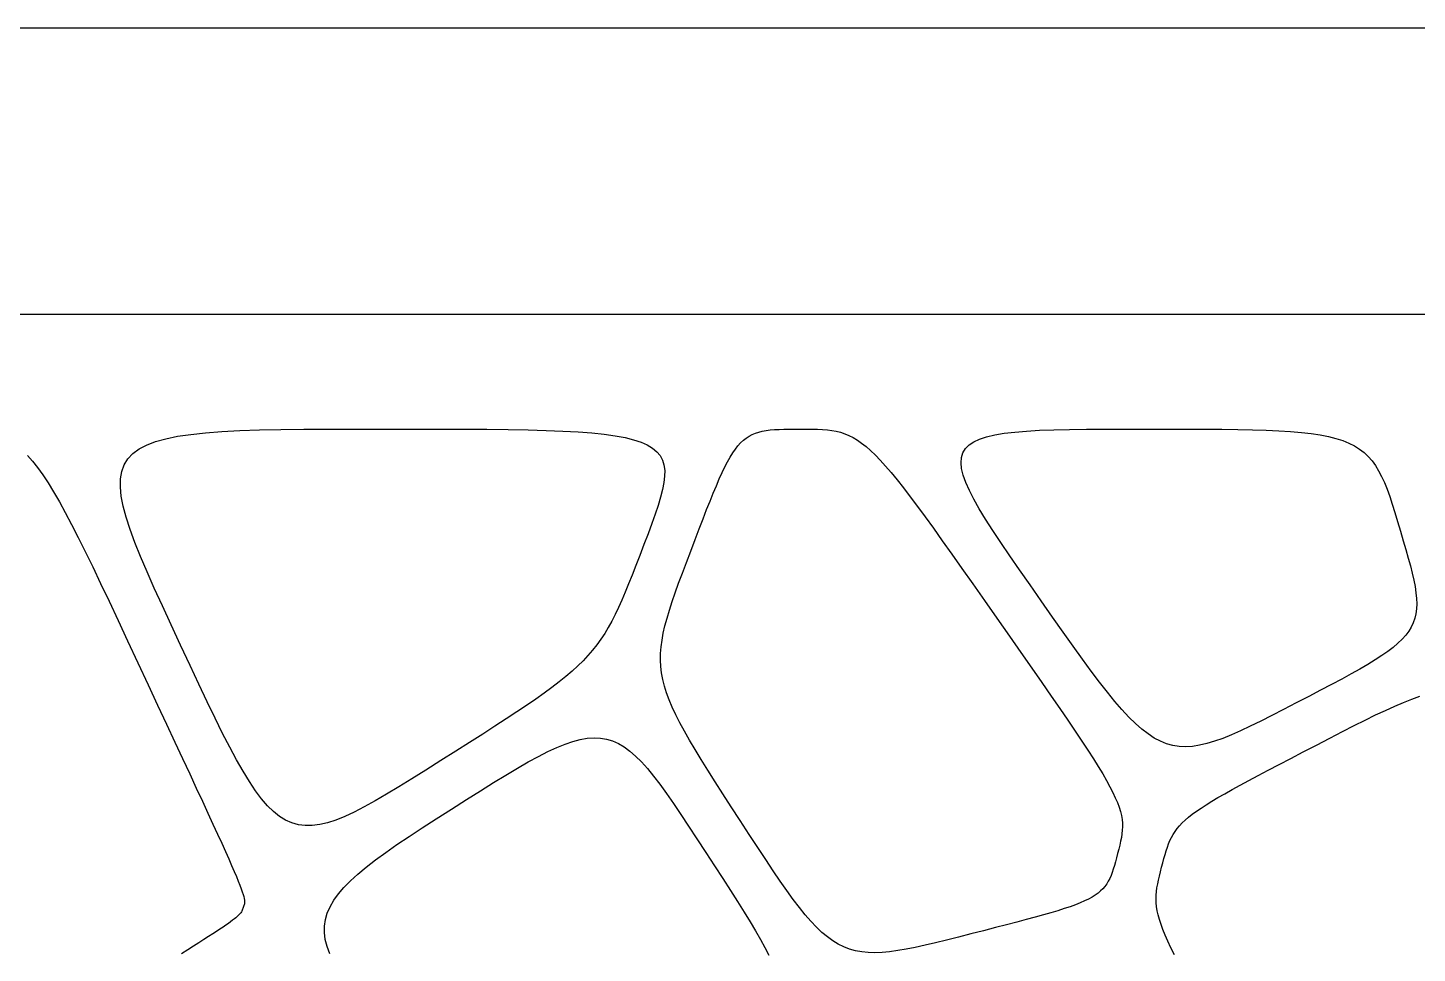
# Model space of a CAD drawing. Header units: millimetres. Extents: x 0 to 2400, y 0 to 1000.
# Drawn here: x 1495.2 to 1979.9, y 677 to 1000 of the extents above; entities that cross this region are included whole.
import ezdxf

# ---------------------------------------------------------------- set-up
doc = ezdxf.new("R2010")
doc.units = ezdxf.units.MM

msp = doc.modelspace()

# ---------------------------------------------------------------- linework, layer by layer
at = {"layer": '39'}
for p, q in [((1495.17, 850.714), (1496.92, 848.74)), ((1496.92, 848.74), (1498.69, 846.503)), ((1498.69, 846.503), (1500.5, 843.987)), ((1500.5, 843.987), (1502.35, 841.176)), ((1502.35, 841.176), (1504.26, 838.052)), ((1504.26, 838.052), (1506.25, 834.6)), ((1506.25, 834.6), (1508.34, 830.803)), ((1508.34, 830.803), (1510.53, 826.644)), ((1510.53, 826.644), (1512.84, 822.108)), ((1512.84, 822.108), (1515.29, 817.178)), ((1515.29, 817.178), (1517.88, 811.836)), ((1517.88, 811.836), (1520.65, 806.068)), ((1520.65, 806.068), (1523.59, 799.856)), ((1523.59, 799.856), (1526.72, 793.185)), ((1526.72, 793.185), (1530.07, 786.037)), ((1530.07, 786.037), (1533.64, 778.396)), ((1533.64, 778.396), (1537.2, 770.755)), ((1537.2, 770.755), (1540.54, 763.606)), ((1540.54, 763.606), (1543.65, 756.932)), ((1543.65, 756.932), (1546.55, 750.716)), ((1546.55, 750.716), (1549.24, 744.94)), ((1549.24, 744.94), (1551.73, 739.588)), ((1551.73, 739.588), (1554.03, 734.643)), ((1554.03, 734.643), (1556.14, 730.086)), ((1556.14, 730.086), (1558.07, 725.902)), ((1558.07, 725.902), (1559.83, 722.073)), ((1559.83, 722.073), (1561.43, 718.581)), ((1561.43, 718.581), (1562.87, 715.411)), ((1562.87, 715.411), (1564.17, 712.543)), ((1564.17, 712.543), (1565.32, 709.963)), ((1565.32, 709.963), (1566.34, 707.651)), ((1566.34, 707.651), (1567.23, 705.592)), ((1567.23, 705.592), (1568.01, 703.767)), ((1568.01, 703.767), (1568.67, 702.161)), ((1568.67, 702.161), (1569.23, 700.755)), ((1569.23, 700.755), (1569.69, 699.533)), ((1569.69, 699.533), (1570.06, 698.477)), ((1570.06, 698.477), (1570.35, 697.571)), ((1570.35, 697.571), (1570.57, 696.796)), ((1570.53, 693.303), (1570.42, 692.972)), ((1570.64, 693.637), (1570.53, 693.303)), ((1570.57, 696.796), (1570.72, 696.137)), ((1570.73, 693.966), (1570.64, 693.637)), ((1570.72, 696.137), (1570.81, 695.576)), ((1570.81, 694.308), (1570.73, 693.966)), ((1570.81, 695.576), (1570.85, 695.095)), ((1570.85, 694.678), (1570.81, 694.308)), ((1570.85, 695.095), (1570.85, 694.678)), ((1566.69, 688.542), (1566, 688.029)), ((1567.29, 689.012), (1566.69, 688.542)), ((1567.82, 689.443), (1567.29, 689.012)), ((1568.28, 689.84), (1567.82, 689.443)), ((1568.68, 690.208), (1568.28, 689.84)), ((1569.01, 690.552), (1568.68, 690.208)), ((1569.3, 690.875), (1569.01, 690.552)), ((1569.54, 691.183), (1569.3, 690.875)), ((1569.75, 691.48), (1569.54, 691.183)), ((1569.92, 691.772), (1569.75, 691.48)), ((1570.06, 692.062), (1569.92, 691.772)), ((1570.19, 692.356), (1570.06, 692.062)), ((1570.31, 692.657), (1570.19, 692.356)), ((1570.42, 692.972), (1570.31, 692.657)), ((1559.74, 683.78), (1558.29, 682.833)), ((1561.07, 684.651), (1559.74, 683.78)), ((1562.27, 685.45), (1561.07, 684.651)), ((1563.36, 686.183), (1562.27, 685.45)), ((1564.34, 686.854), (1563.36, 686.183)), ((1565.22, 687.468), (1564.34, 686.854)), ((1566, 688.029), (1565.22, 687.468)), ((1553.08, 679.49), (1551.04, 678.192)), ((1554.96, 680.693), (1553.08, 679.49)), ((1556.69, 681.805), (1554.96, 680.693)), ((1558.29, 682.833), (1556.69, 681.805)), ((1551.04, 678.192), (1548.85, 676.795))]:
    msp.add_line(p, q, dxfattribs=at)
at = {"layer": '40'}
for p, q in [((1547.49, 857.422), (1552.11, 858.108)), ((1552.11, 858.108), (1557.26, 858.658)), ((1557.26, 858.658), (1562.96, 859.085)), ((1562.96, 859.085), (1569.22, 859.407)), ((1569.22, 859.407), (1576.06, 859.637)), ((1576.06, 859.637), (1583.49, 859.792)), ((1583.49, 859.792), (1591.52, 859.885)), ((1591.52, 859.885), (1600.18, 859.933)), ((1600.18, 859.933), (1609.46, 859.951)), ((1609.46, 859.951), (1619.4, 859.953)), ((1619.4, 859.953), (1629.33, 859.952)), ((1629.33, 859.952), (1638.63, 859.943)), ((1638.63, 859.943), (1647.29, 859.917)), ((1647.29, 859.917), (1655.35, 859.867)), ((1655.35, 859.867), (1662.82, 859.784)), ((1662.82, 859.784), (1669.72, 859.661)), ((1669.72, 859.661), (1676.07, 859.49)), ((1676.07, 859.49), (1681.88, 859.261)), ((1681.88, 859.261), (1687.17, 858.967)), ((1687.17, 858.967), (1691.97, 858.601)), ((1691.97, 858.601), (1696.29, 858.153)), ((1696.29, 858.153), (1700.15, 857.616)), ((1531.91, 851.41), (1534.07, 853.008)), ((1534.07, 853.008), (1536.7, 854.392)), ((1536.7, 854.392), (1539.8, 855.579)), ((1539.8, 855.579), (1543.39, 856.584)), ((1543.39, 856.584), (1547.49, 857.422)), ((1700.15, 857.616), (1703.57, 856.982)), ((1703.57, 856.982), (1706.56, 856.242)), ((1706.56, 856.242), (1709.14, 855.389)), ((1709.14, 855.389), (1711.34, 854.413)), ((1711.34, 854.413), (1713.16, 853.308)), ((1713.16, 853.308), (1714.64, 852.065)), ((1528.91, 847.517), (1530.19, 849.585)), ((1530.19, 849.585), (1531.91, 851.41)), ((1714.64, 852.065), (1715.78, 850.676)), ((1715.78, 850.676), (1716.61, 849.133)), ((1716.61, 849.133), (1717.14, 847.427)), ((1527.6, 842.591), (1528.05, 845.191)), ((1528.05, 845.191), (1528.91, 847.517)), ((1717.38, 843.497), (1717.13, 841.256)), ((1717.14, 847.427), (1717.39, 845.551)), ((1717.39, 845.551), (1717.38, 843.497)), ((1527.53, 839.703), (1527.6, 842.591)), ((1527.84, 836.511), (1527.53, 839.703)), ((1716.66, 838.82), (1715.98, 836.181)), ((1717.13, 841.256), (1716.66, 838.82)), ((1528.52, 833), (1527.84, 836.511)), ((1715.98, 836.181), (1715.11, 833.331)), ((1529.54, 829.155), (1528.52, 833)), ((1530.9, 824.961), (1529.54, 829.155)), ((1714.08, 830.262), (1712.89, 826.966)), ((1715.11, 833.331), (1714.08, 830.262)), ((1532.57, 820.402), (1530.9, 824.961)), ((1712.89, 826.966), (1711.58, 823.434)), ((1534.55, 815.463), (1532.57, 820.402)), ((1710.14, 819.659), (1708.71, 815.883)), ((1711.58, 823.434), (1710.14, 819.659)), ((1536.83, 810.13), (1534.55, 815.463)), ((1708.71, 815.883), (1707.35, 812.343)), ((1539.37, 804.386), (1536.83, 810.13)), ((1707.35, 812.343), (1706.06, 809.025)), ((1704.83, 805.912), (1703.63, 802.99)), ((1706.06, 809.025), (1704.83, 805.912)), ((1542.19, 798.217), (1539.37, 804.386)), ((1702.46, 800.244), (1701.3, 797.659)), ((1703.63, 802.99), (1702.46, 800.244)), ((1545.25, 791.608), (1542.19, 798.217)), ((1700.13, 795.218), (1698.95, 792.908)), ((1701.3, 797.659), (1700.13, 795.218)), ((1548.54, 784.543), (1545.25, 791.608)), ((1697.73, 790.712), (1696.46, 788.616)), ((1698.95, 792.908), (1697.73, 790.712)), ((1695.14, 786.605), (1693.73, 784.663)), ((1696.46, 788.616), (1695.14, 786.605)), ((1551.84, 777.479), (1548.54, 784.543)), ((1690.64, 780.927), (1688.93, 779.102)), ((1692.24, 782.776), (1690.64, 780.927)), ((1693.73, 784.663), (1692.24, 782.776)), ((1554.94, 770.878), (1551.84, 777.479)), ((1685.09, 775.462), (1682.93, 773.617)), ((1687.08, 777.285), (1685.09, 775.462)), ((1688.93, 779.102), (1687.08, 777.285)), ((1557.85, 764.732), (1554.94, 770.878)), ((1680.6, 771.735), (1678.08, 769.801)), ((1682.93, 773.617), (1680.6, 771.735)), ((1672.41, 765.716), (1669.23, 763.534)), ((1675.35, 767.8), (1672.41, 765.716)), ((1678.08, 769.801), (1675.35, 767.8)), ((1560.6, 759.032), (1557.85, 764.732)), ((1665.81, 761.239), (1662.13, 758.816)), ((1669.23, 763.534), (1665.81, 761.239)), ((1563.21, 753.77), (1560.6, 759.032)), ((1658.17, 756.25), (1653.92, 753.525)), ((1662.13, 758.816), (1658.17, 756.25)), ((1565.68, 748.939), (1563.21, 753.77)), ((1653.92, 753.525), (1649.36, 750.627)), ((1568.05, 744.53), (1565.68, 748.939)), ((1644.49, 747.54), (1639.29, 744.249)), ((1649.36, 750.627), (1644.49, 747.54)), ((1570.32, 740.535), (1568.05, 744.53)), ((1639.29, 744.249), (1634.08, 740.961)), ((1572.52, 736.945), (1570.32, 740.535)), ((1574.66, 733.754), (1572.52, 736.945)), ((1629.21, 737.901), (1624.64, 735.077)), ((1634.08, 740.961), (1629.21, 737.901)), ((1576.77, 730.952), (1574.66, 733.754)), ((1620.36, 732.496), (1616.36, 730.167)), ((1624.64, 735.077), (1620.36, 732.496)), ((1578.86, 728.532), (1576.77, 730.952)), ((1580.95, 726.485), (1578.86, 728.532)), ((1612.62, 728.097), (1609.11, 726.296)), ((1616.36, 730.167), (1612.62, 728.097)), ((1583.05, 724.803), (1580.95, 726.485)), ((1585.19, 723.479), (1583.05, 724.803)), ((1587.39, 722.504), (1585.19, 723.479)), ((1589.66, 721.87), (1587.39, 722.504)), ((1599.83, 722.58), (1597.08, 721.932)), ((1602.73, 723.529), (1599.83, 722.58)), ((1605.82, 724.77), (1602.73, 723.529)), ((1609.11, 726.296), (1605.82, 724.77)), ((1592.02, 721.568), (1589.66, 721.87)), ((1594.49, 721.592), (1592.02, 721.568)), ((1597.08, 721.932), (1594.49, 721.592))]:
    msp.add_line(p, q, dxfattribs=at)
at = {"layer": '48'}
for p, q in [((1685.38, 750.944), (1687.96, 751.626)), ((1687.96, 751.626), (1690.41, 752.052)), ((1690.41, 752.052), (1692.74, 752.217)), ((1692.74, 752.217), (1694.97, 752.118)), ((1694.97, 752.118), (1697.11, 751.753)), ((1697.11, 751.753), (1699.2, 751.119)), ((1673.36, 745.7), (1676.66, 747.382)), ((1676.66, 747.382), (1679.75, 748.818)), ((1679.75, 748.818), (1682.65, 750.007)), ((1682.65, 750.007), (1685.38, 750.944)), ((1699.2, 751.119), (1701.23, 750.212)), ((1701.23, 750.212), (1703.24, 749.029)), ((1703.24, 749.029), (1705.25, 747.568)), ((1705.25, 747.568), (1707.25, 745.826)), ((1662.04, 739.214), (1666.07, 741.614)), ((1666.07, 741.614), (1669.83, 743.776)), ((1669.83, 743.776), (1673.36, 745.7)), ((1707.25, 745.826), (1709.29, 743.798)), ((1709.29, 743.798), (1711.37, 741.483)), ((1657.74, 736.582), (1662.04, 739.214)), ((1711.37, 741.483), (1713.51, 738.877)), ((1713.51, 738.877), (1715.72, 735.978)), ((1648.23, 730.631), (1653.14, 733.72)), ((1653.14, 733.72), (1657.74, 736.582)), ((1715.72, 735.978), (1718.04, 732.781)), ((1718.04, 732.781), (1720.47, 729.285)), ((1637.74, 723.985), (1642.99, 727.318)), ((1642.99, 727.318), (1648.23, 730.631)), ((1720.47, 729.285), (1723.04, 725.486)), ((1632.83, 720.825), (1637.74, 723.985)), ((1723.04, 725.486), (1725.75, 721.381)), ((1624.01, 714.962), (1628.25, 717.822)), ((1628.25, 717.822), (1632.83, 720.825)), ((1725.75, 721.381), (1728.64, 716.967)), ((1620.1, 712.232), (1624.01, 714.962)), ((1728.64, 716.967), (1731.71, 712.241)), ((1613.28, 707.099), (1616.53, 709.615)), ((1616.53, 709.615), (1620.1, 712.232)), ((1731.71, 712.241), (1734.77, 707.512)), ((1607.78, 702.307), (1610.37, 704.667)), ((1610.37, 704.667), (1613.28, 707.099)), ((1734.77, 707.512), (1737.64, 703.082)), ((1737.64, 703.082), (1740.31, 698.934)), ((1603.57, 697.739), (1605.51, 700.002)), ((1605.51, 700.002), (1607.78, 702.307)), ((1740.31, 698.934), (1742.79, 695.05)), ((1599.7, 691.053), (1600.67, 693.279)), ((1600.67, 693.279), (1601.96, 695.503)), ((1601.96, 695.503), (1603.57, 697.739)), ((1742.79, 695.05), (1745.07, 691.414)), ((1598.71, 686.538), (1599.04, 688.812)), ((1599.04, 688.812), (1599.7, 691.053)), ((1745.07, 691.414), (1747.17, 688.009)), ((1598.7, 684.22), (1598.71, 686.538)), ((1599, 681.841), (1598.7, 684.22)), ((1747.17, 688.009), (1749.08, 684.819)), ((1749.08, 684.819), (1750.82, 681.826)), ((1599.61, 679.387), (1599, 681.841)), ((1600.54, 676.845), (1599.61, 679.387)), ((1750.82, 681.826), (1752.37, 679.014)), ((1752.37, 679.014), (1753.76, 676.366))]:
    msp.add_line(p, q, dxfattribs=at)
at = {"layer": '49'}
for p, q in [((1746.84, 857.485), (1747.9, 858.052)), ((1747.9, 858.052), (1749.02, 858.525)), ((1749.02, 858.525), (1750.2, 858.912)), ((1750.2, 858.912), (1751.45, 859.222)), ((1751.45, 859.222), (1752.77, 859.463)), ((1752.77, 859.463), (1754.18, 859.645)), ((1754.18, 859.645), (1755.68, 859.775)), ((1755.68, 859.775), (1757.29, 859.862)), ((1757.29, 859.862), (1758.99, 859.915)), ((1758.99, 859.915), (1760.82, 859.942)), ((1760.82, 859.942), (1762.77, 859.952)), ((1762.77, 859.952), (1764.85, 859.953)), ((1764.85, 859.953), (1766.92, 859.951)), ((1766.92, 859.951), (1768.88, 859.936)), ((1768.88, 859.936), (1770.72, 859.894)), ((1770.72, 859.894), (1772.47, 859.812)), ((1772.47, 859.812), (1774.13, 859.677)), ((1774.13, 859.677), (1775.73, 859.475)), ((1775.73, 859.475), (1777.26, 859.193)), ((1777.26, 859.193), (1778.76, 858.819)), ((1778.76, 858.819), (1780.23, 858.338)), ((1780.23, 858.338), (1781.68, 857.737)), ((1742.04, 852.935), (1742.96, 854.102)), ((1742.96, 854.102), (1743.88, 855.132)), ((1743.88, 855.132), (1744.84, 856.034)), ((1744.84, 856.034), (1745.82, 856.815)), ((1745.82, 856.815), (1746.84, 857.485)), ((1781.68, 857.737), (1783.13, 857.003)), ((1783.13, 857.003), (1784.6, 856.123)), ((1784.6, 856.123), (1786.09, 855.083)), ((1786.09, 855.083), (1787.63, 853.871)), ((1787.63, 853.871), (1789.21, 852.472)), ((1738.38, 846.723), (1739.32, 848.525)), ((1739.32, 848.525), (1740.23, 850.155)), ((1740.23, 850.155), (1741.14, 851.622)), ((1741.14, 851.622), (1742.04, 852.935)), ((1789.21, 852.472), (1790.87, 850.874)), ((1790.87, 850.874), (1792.61, 849.063)), ((1792.61, 849.063), (1794.44, 847.026)), ((1736.44, 842.572), (1737.43, 844.742)), ((1737.43, 844.742), (1738.38, 846.723)), ((1794.44, 847.026), (1796.39, 844.749)), ((1796.39, 844.749), (1798.45, 842.22)), ((1734.35, 837.632), (1735.42, 840.205)), ((1735.42, 840.205), (1736.44, 842.572)), ((1798.45, 842.22), (1800.66, 839.425)), ((1800.66, 839.425), (1803.01, 836.351)), ((1732.03, 831.835), (1733.22, 834.845)), ((1733.22, 834.845), (1734.35, 837.632)), ((1803.01, 836.351), (1805.53, 832.983)), ((1730.77, 828.593), (1732.03, 831.835)), ((1805.53, 832.983), (1808.23, 829.31)), ((1808.23, 829.31), (1811.12, 825.318)), ((1728.01, 821.381), (1729.43, 825.111)), ((1729.43, 825.111), (1730.77, 828.593)), ((1811.12, 825.318), (1814.22, 820.993)), ((1726.49, 817.394), (1728.01, 821.381)), ((1814.22, 820.993), (1817.53, 816.323)), ((1724.98, 813.405), (1726.49, 817.394)), ((1817.53, 816.323), (1821.08, 811.293)), ((1722.27, 806.149), (1723.57, 809.663)), ((1723.57, 809.663), (1724.98, 813.405)), ((1821.08, 811.293), (1824.88, 805.891)), ((1721.08, 802.843), (1722.27, 806.149)), ((1824.88, 805.891), (1828.94, 800.104)), ((1719.05, 796.783), (1720, 799.728)), ((1720, 799.728), (1721.08, 802.843)), ((1828.94, 800.104), (1833.28, 793.917)), ((1718.21, 793.99), (1719.05, 796.783)), ((1716.92, 788.786), (1717.5, 791.331)), ((1717.5, 791.331), (1718.21, 793.99)), ((1833.28, 793.917), (1837.61, 787.73)), ((1716.16, 783.961), (1716.47, 786.335)), ((1716.47, 786.335), (1716.92, 788.786)), ((1837.61, 787.73), (1841.66, 781.938)), ((1715.95, 779.366), (1715.98, 781.644)), ((1715.98, 781.644), (1716.16, 783.961)), ((1841.66, 781.938), (1845.44, 776.526)), ((1716.07, 777.107), (1715.95, 779.366)), ((1716.33, 774.848), (1716.07, 777.107)), ((1845.44, 776.526), (1848.96, 771.476)), ((1716.75, 772.571), (1716.33, 774.848)), ((1717.33, 770.256), (1716.75, 772.571)), ((1848.96, 771.476), (1852.22, 766.773)), ((1718.06, 767.885), (1717.33, 770.256)), ((1718.96, 765.438), (1718.06, 767.885)), ((1852.22, 766.773), (1855.24, 762.399)), ((1720.03, 762.898), (1718.96, 765.438)), ((1721.26, 760.243), (1720.03, 762.898)), ((1855.24, 762.399), (1858.02, 758.338)), ((1722.67, 757.457), (1721.26, 760.243)), ((1724.26, 754.519), (1722.67, 757.457)), ((1858.02, 758.338), (1860.57, 754.574)), ((1726.03, 751.411), (1724.26, 754.519)), ((1727.98, 748.114), (1726.03, 751.411)), ((1860.57, 754.574), (1862.89, 751.091)), ((1730.13, 744.609), (1727.98, 748.114)), ((1862.89, 751.091), (1865.01, 747.87)), ((1865.01, 747.87), (1866.92, 744.896)), ((1732.46, 740.877), (1730.13, 744.609)), ((1866.92, 744.896), (1868.64, 742.153)), ((1868.64, 742.153), (1870.17, 739.624)), ((1734.99, 736.899), (1732.46, 740.877)), ((1737.71, 732.657), (1734.99, 736.899)), ((1870.17, 739.624), (1871.52, 737.293)), ((1871.52, 737.293), (1872.7, 735.142)), ((1740.64, 728.13), (1737.71, 732.657)), ((1872.7, 735.142), (1873.72, 733.155)), ((1873.72, 733.155), (1874.58, 731.316)), ((1743.78, 723.301), (1740.64, 728.13)), ((1874.58, 731.316), (1875.31, 729.609)), ((1875.31, 729.609), (1875.89, 728.016)), ((1875.89, 728.016), (1876.35, 726.521)), ((1746.91, 718.473), (1743.78, 723.301)), ((1876.35, 726.521), (1876.69, 725.108)), ((1876.69, 725.108), (1876.91, 723.76)), ((1876.91, 723.76), (1877.04, 722.461)), ((1877.04, 722.461), (1877.07, 721.194)), ((1749.85, 713.959), (1746.91, 718.473)), ((1876.69, 717.419), (1876.43, 716.115)), ((1876.89, 718.689), (1876.69, 717.419)), ((1877.02, 719.942), (1876.89, 718.689)), ((1877.07, 721.194), (1877.02, 719.942)), ((1752.62, 709.751), (1749.85, 713.959)), ((1875.77, 713.338), (1875.38, 711.833)), ((1876.12, 714.76), (1875.77, 713.338)), ((1876.43, 716.115), (1876.12, 714.76)), ((1755.23, 705.841), (1752.62, 709.751)), ((1874.25, 707.599), (1873.87, 706.362)), ((1874.62, 708.919), (1874.25, 707.599)), ((1874.99, 710.329), (1874.62, 708.919)), ((1875.38, 711.833), (1874.99, 710.329)), ((1757.69, 702.221), (1755.23, 705.841)), ((1872.62, 703.093), (1872.12, 702.133)), ((1873.07, 704.115), (1872.62, 703.093)), ((1873.48, 705.202), (1873.07, 704.115)), ((1873.87, 706.362), (1873.48, 705.202)), ((1760.03, 698.882), (1757.69, 702.221)), ((1762.25, 695.818), (1760.03, 698.882)), ((1868.58, 698.041), (1867.59, 697.325)), ((1869.46, 698.783), (1868.58, 698.041)), ((1870.25, 699.558), (1869.46, 698.783)), ((1870.95, 700.37), (1870.25, 699.558)), ((1871.57, 701.227), (1870.95, 700.37)), ((1872.12, 702.133), (1871.57, 701.227)), ((1764.38, 693.02), (1762.25, 695.818)), ((1858.8, 693.277), (1856.76, 692.59)), ((1860.65, 693.951), (1858.8, 693.277)), ((1862.34, 694.617), (1860.65, 693.951)), ((1863.87, 695.283), (1862.34, 694.617)), ((1865.24, 695.952), (1863.87, 695.283)), ((1866.48, 696.631), (1865.24, 695.952)), ((1867.59, 697.325), (1866.48, 696.631)), ((1766.42, 690.48), (1764.38, 693.02)), ((1768.41, 688.189), (1766.42, 690.48)), ((1770.35, 686.141), (1768.41, 688.189)), ((1843.52, 688.767), (1840.19, 687.885)), ((1846.61, 689.602), (1843.52, 688.767)), ((1849.47, 690.397), (1846.61, 689.602)), ((1852.11, 691.156), (1849.47, 690.397)), ((1854.54, 691.885), (1852.11, 691.156)), ((1856.76, 692.59), (1854.54, 691.885)), ((1772.26, 684.328), (1770.35, 686.141)), ((1774.15, 682.74), (1772.26, 684.328)), ((1824.23, 683.775), (1819.83, 682.652)), ((1828.64, 684.901), (1824.23, 683.775)), ((1832.76, 685.957), (1828.64, 684.901)), ((1836.6, 686.95), (1832.76, 685.957)), ((1840.19, 687.885), (1836.6, 686.95)), ((1776.04, 681.371), (1774.15, 682.74)), ((1777.96, 680.212), (1776.04, 681.371)), ((1779.9, 679.255), (1777.96, 680.212)), ((1781.9, 678.493), (1779.9, 679.255)), ((1783.97, 677.918), (1781.9, 678.493)), ((1804.82, 679.067), (1801.64, 678.438)), ((1808.21, 679.811), (1804.82, 679.067)), ((1811.84, 680.662), (1808.21, 679.811)), ((1815.7, 681.612), (1811.84, 680.662)), ((1819.83, 682.652), (1815.7, 681.612)), ((1786.11, 677.52), (1783.97, 677.918)), ((1788.36, 677.293), (1786.11, 677.52)), ((1790.72, 677.229), (1788.36, 677.293)), ((1793.21, 677.319), (1790.72, 677.229)), ((1795.85, 677.557), (1793.21, 677.319)), ((1798.66, 677.932), (1795.85, 677.557)), ((1801.64, 678.438), (1798.66, 677.932))]:
    msp.add_line(p, q, dxfattribs=at)
at = {"layer": '57'}
for p, q in [((1978.01, 765.711), (1980.8, 766.702)), ((1965.37, 760.178), (1968.79, 761.797)), ((1968.79, 761.797), (1972.02, 763.259)), ((1972.02, 763.259), (1975.09, 764.564)), ((1975.09, 764.564), (1978.01, 765.711)), ((1953.8, 754.365), (1957.9, 756.462)), ((1957.9, 756.462), (1961.75, 758.399)), ((1961.75, 758.399), (1965.37, 760.178)), ((1944.78, 749.69), (1949.43, 752.108)), ((1949.43, 752.108), (1953.8, 754.365)), ((1935.77, 745.005), (1940.12, 747.271)), ((1940.12, 747.271), (1944.78, 749.69)), ((1927.91, 740.895), (1931.7, 742.883)), ((1931.7, 742.883), (1935.77, 745.005)), ((1918.09, 735.661), (1921.12, 737.293)), ((1921.12, 737.293), (1924.38, 739.035)), ((1924.38, 739.035), (1927.91, 740.895)), ((1910.39, 731.336), (1912.74, 732.691)), ((1912.74, 732.691), (1915.31, 734.13)), ((1915.31, 734.13), (1918.09, 735.661)), ((1902.88, 726.584), (1904.49, 727.689)), ((1904.49, 727.689), (1906.28, 728.844)), ((1906.28, 728.844), (1908.24, 730.057)), ((1908.24, 730.057), (1910.39, 731.336)), ((1896.97, 721.5), (1897.9, 722.487)), ((1897.9, 722.487), (1898.95, 723.48)), ((1898.95, 723.48), (1900.12, 724.488)), ((1900.12, 724.488), (1901.43, 725.52)), ((1901.43, 725.52), (1902.88, 726.584)), ((1893.64, 716.368), (1894.17, 717.45)), ((1894.17, 717.45), (1894.75, 718.495)), ((1894.75, 718.495), (1895.4, 719.513)), ((1895.4, 719.513), (1896.14, 720.512)), ((1896.14, 720.512), (1896.97, 721.5)), ((1891.93, 711.504), (1892.32, 712.818)), ((1892.32, 712.818), (1892.73, 714.06)), ((1892.73, 714.06), (1893.17, 715.241)), ((1893.17, 715.241), (1893.64, 716.368)), ((1890.74, 707.055), (1891.15, 708.631)), ((1891.15, 708.631), (1891.54, 710.112)), ((1891.54, 710.112), (1891.93, 711.504)), ((1889.63, 702.57), (1889.96, 703.987)), ((1889.96, 703.987), (1890.33, 705.476)), ((1890.33, 705.476), (1890.74, 707.055)), ((1888.84, 697.302), (1888.94, 698.591)), ((1888.94, 698.591), (1889.11, 699.889)), ((1889.11, 699.889), (1889.35, 701.21)), ((1889.35, 701.21), (1889.63, 702.57)), ((1888.81, 696.003), (1888.84, 697.302)), ((1888.85, 694.678), (1888.81, 696.003)), ((1888.99, 693.313), (1888.85, 694.678)), ((1889.22, 691.889), (1888.99, 693.313)), ((1889.54, 690.392), (1889.22, 691.889)), ((1889.98, 688.804), (1889.54, 690.392)), ((1890.52, 687.109), (1889.98, 688.804)), ((1891.19, 685.291), (1890.52, 687.109)), ((1891.98, 683.335), (1891.19, 685.291)), ((1892.9, 681.222), (1891.98, 683.335)), ((1893.97, 678.938), (1892.9, 681.222)), ((1895.17, 676.466), (1893.97, 678.938))]:
    msp.add_line(p, q, dxfattribs=at)
at = {"layer": '58'}
for p, q in [((1829.67, 857.274), (1832.52, 857.94)), ((1832.52, 857.94), (1835.78, 858.486)), ((1835.78, 858.486), (1839.47, 858.923)), ((1839.47, 858.923), (1843.59, 859.263)), ((1843.59, 859.263), (1848.15, 859.519)), ((1848.15, 859.519), (1853.16, 859.702)), ((1853.16, 859.702), (1858.61, 859.825)), ((1858.61, 859.825), (1864.53, 859.899)), ((1864.53, 859.899), (1870.91, 859.937)), ((1870.91, 859.937), (1877.77, 859.952)), ((1877.77, 859.952), (1885.11, 859.953)), ((1885.11, 859.953), (1892.45, 859.952)), ((1892.45, 859.952), (1899.32, 859.944)), ((1899.32, 859.944), (1905.74, 859.921)), ((1905.74, 859.921), (1911.72, 859.877)), ((1911.72, 859.877), (1917.28, 859.804)), ((1917.28, 859.804), (1922.45, 859.695)), ((1922.45, 859.695), (1927.23, 859.543)), ((1927.23, 859.543), (1931.65, 859.341)), ((1931.65, 859.341), (1935.72, 859.082)), ((1935.72, 859.082), (1939.46, 858.758)), ((1939.46, 858.758), (1942.9, 858.363)), ((1942.9, 858.363), (1946.04, 857.888)), ((1946.04, 857.888), (1948.91, 857.327)), ((1821.4, 851.708), (1822.28, 853.159)), ((1822.28, 853.159), (1823.54, 854.43)), ((1823.54, 854.43), (1825.19, 855.531)), ((1825.19, 855.531), (1827.23, 856.475)), ((1827.23, 856.475), (1829.67, 857.274)), ((1948.91, 857.327), (1951.52, 856.674)), ((1951.52, 856.674), (1953.89, 855.919)), ((1953.89, 855.919), (1956.04, 855.058)), ((1956.04, 855.058), (1957.99, 854.081)), ((1957.99, 854.081), (1959.75, 852.982)), ((1959.75, 852.982), (1961.35, 851.755)), ((1820.75, 848.213), (1820.89, 850.063)), ((1820.96, 846.146), (1820.75, 848.213)), ((1820.89, 850.063), (1821.4, 851.708)), ((1961.35, 851.755), (1962.8, 850.391)), ((1962.8, 850.391), (1964.12, 848.884)), ((1964.12, 848.884), (1965.32, 847.226)), ((1821.53, 843.849), (1820.96, 846.146)), ((1822.44, 841.31), (1821.53, 843.849)), ((1965.32, 847.226), (1966.43, 845.41)), ((1966.43, 845.41), (1967.46, 843.429)), ((1967.46, 843.429), (1968.43, 841.277)), ((1823.68, 838.518), (1822.44, 841.31)), ((1825.25, 835.46), (1823.68, 838.518)), ((1968.43, 841.277), (1969.36, 838.945)), ((1969.36, 838.945), (1970.27, 836.426)), ((1827.14, 832.124), (1825.25, 835.46)), ((1970.27, 836.426), (1971.17, 833.714)), ((1971.17, 833.714), (1972.08, 830.801)), ((1829.35, 828.499), (1827.14, 832.124)), ((1972.08, 830.801), (1973.02, 827.68)), ((1831.86, 824.571), (1829.35, 828.499)), ((1834.67, 820.33), (1831.86, 824.571)), ((1973.02, 827.68), (1974.01, 824.344)), ((1974.01, 824.344), (1975, 821.007)), ((1837.77, 815.762), (1834.67, 820.33)), ((1975, 821.007), (1975.91, 817.88)), ((1841.16, 810.856), (1837.77, 815.762)), ((1975.91, 817.88), (1976.74, 814.952)), ((1976.74, 814.952), (1977.49, 812.209)), ((1844.82, 805.6), (1841.16, 810.856)), ((1977.49, 812.209), (1978.14, 809.641)), ((1978.14, 809.641), (1978.68, 807.234)), ((1848.75, 799.981), (1844.82, 805.6)), ((1978.68, 807.234), (1979.12, 804.978)), ((1979.12, 804.978), (1979.44, 802.859)), ((1852.69, 794.363), (1848.75, 799.981)), ((1979.44, 802.859), (1979.64, 800.866)), ((1979.64, 800.866), (1979.7, 798.986)), ((1979.4, 795.52), (1979.03, 793.909)), ((1979.63, 797.208), (1979.4, 795.52)), ((1979.7, 798.986), (1979.63, 797.208)), ((1856.38, 789.113), (1852.69, 794.363)), ((1977.79, 790.87), (1976.91, 789.419)), ((1978.49, 792.363), (1977.79, 790.87)), ((1979.03, 793.909), (1978.49, 792.363)), ((1859.85, 784.223), (1856.38, 789.113)), ((1973.14, 785.19), (1971.49, 783.783)), ((1974.59, 786.591), (1973.14, 785.19)), ((1975.85, 787.996), (1974.59, 786.591)), ((1976.91, 789.419), (1975.85, 787.996)), ((1863.11, 779.685), (1859.85, 784.223)), ((1967.53, 780.898), (1965.22, 779.396)), ((1969.62, 782.356), (1967.53, 780.898)), ((1971.49, 783.783), (1969.62, 782.356)), ((1866.17, 775.493), (1863.11, 779.685)), ((1869.07, 771.64), (1866.17, 775.493)), ((1959.88, 776.214), (1956.84, 774.51)), ((1962.67, 777.839), (1959.88, 776.214)), ((1965.22, 779.396), (1962.67, 777.839)), ((1871.81, 768.119), (1869.07, 771.64)), ((1949.99, 770.814), (1946.16, 768.799)), ((1953.54, 772.714), (1949.99, 770.814)), ((1956.84, 774.51), (1953.54, 772.714)), ((1874.41, 764.921), (1871.81, 768.119)), ((1942.05, 766.655), (1937.65, 764.371)), ((1946.16, 768.799), (1942.05, 766.655)), ((1876.89, 762.04), (1874.41, 764.921)), ((1879.27, 759.47), (1876.89, 762.04)), ((1933.26, 762.091), (1929.14, 759.97)), ((1937.65, 764.371), (1933.26, 762.091)), ((1881.57, 757.202), (1879.27, 759.47)), ((1883.81, 755.23), (1881.57, 757.202)), ((1921.65, 756.234), (1918.25, 754.634)), ((1925.28, 758.015), (1921.65, 756.234)), ((1929.14, 759.97), (1925.28, 758.015)), ((1885.99, 753.546), (1883.81, 755.23)), ((1888.15, 752.143), (1885.99, 753.546)), ((1890.3, 751.014), (1888.15, 752.143)), ((1912.04, 752.004), (1909.19, 750.99)), ((1915.05, 753.222), (1912.04, 752.004)), ((1918.25, 754.634), (1915.05, 753.222)), ((1892.45, 750.153), (1890.3, 751.014)), ((1894.62, 749.551), (1892.45, 750.153)), ((1896.84, 749.201), (1894.62, 749.551)), ((1899.12, 749.097), (1896.84, 749.201)), ((1901.47, 749.231), (1899.12, 749.097)), ((1903.93, 749.595), (1901.47, 749.231)), ((1906.49, 750.184), (1903.93, 749.595)), ((1909.19, 750.99), (1906.49, 750.184))]:
    msp.add_line(p, q, dxfattribs=at)
at = {"layer": 'frame'}
for p, q in [((0, 1000), (2400, 1000)), ((100, 900), (2300, 900))]:
    msp.add_line(p, q, dxfattribs=at)

doc.saveas('drawing.dxf')
